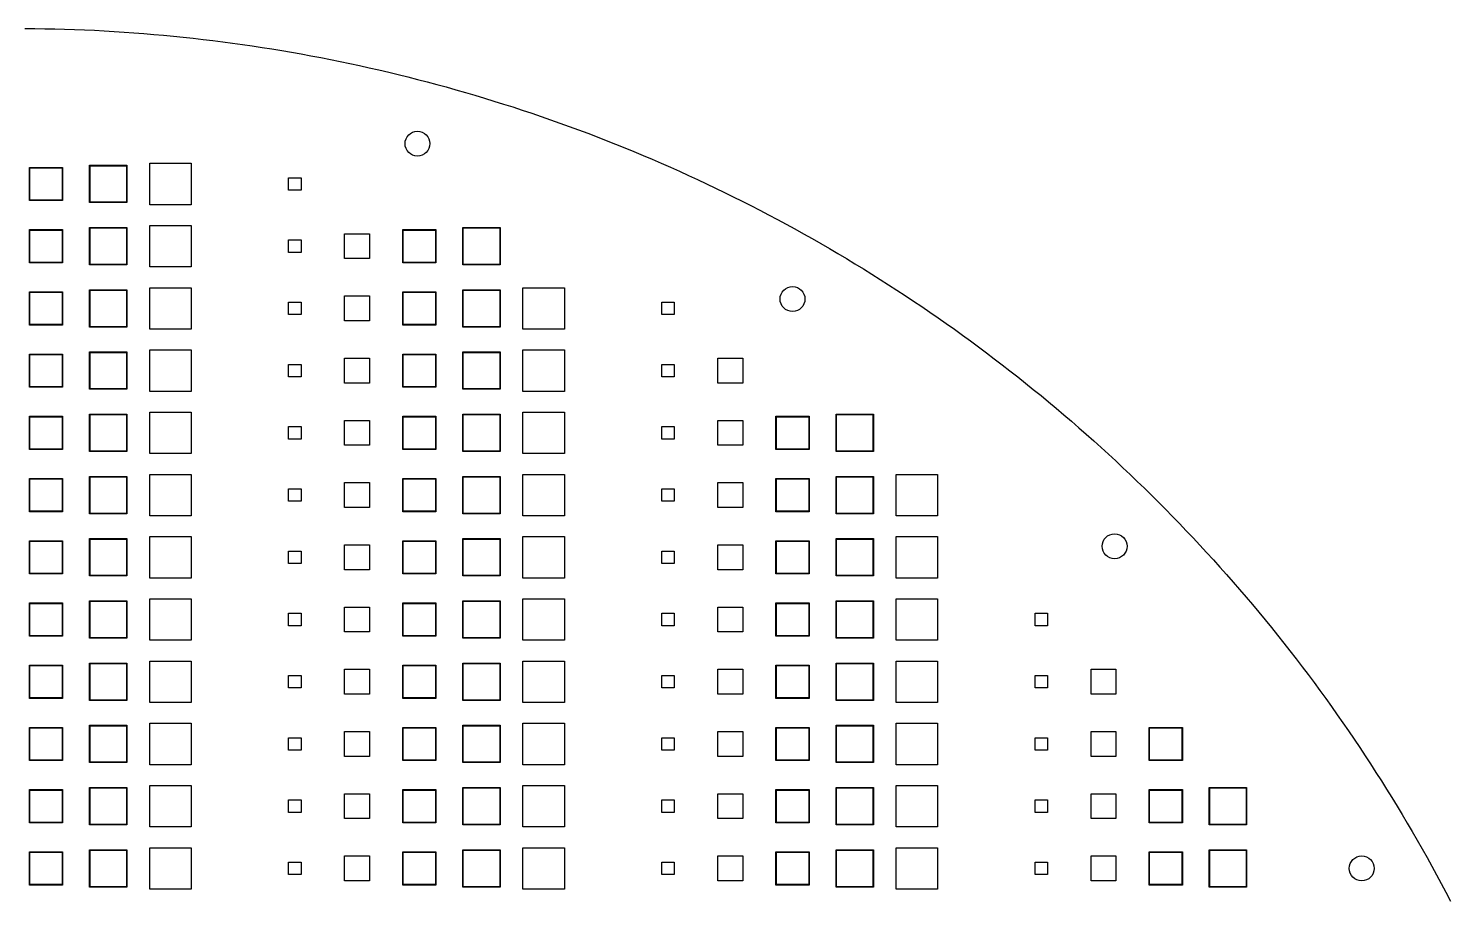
# Model space of a CAD drawing. Header units: millimetres. Extents: x -195 to 195, y -204 to 195.
# Drawn here: x 1.6 to 173.1, y 90 to 195 of the extents above; entities that cross this region are included whole.
import ezdxf

# ---------------------------------------------------------------- set-up
doc = ezdxf.new("R2010")
doc.units = ezdxf.units.MM
for name, color, linetype in [('M1', 1, 'Continuous'), ('M2', 30, 'Continuous'), ('NPTH', 9, 'Continuous'), ('OUTLINE', 7, 'Continuous')]:
    doc.layers.add(name, color=color, linetype=linetype)

msp = doc.modelspace()

# ---------------------------------------------------------------- linework, layer by layer
at = {"layer": 'M1'}
for points in [[(13.45, 178.45), (13.45, 174.05), (9.05, 174.05), (9.05, 178.45)], [(21.25, 178.75), (21.25, 173.75), (16.25, 173.75), (16.25, 178.75)], [(1.8, 178.2), (5.7, 178.2), (5.7, 174.3), (1.8, 174.3)], [(34.5, 177), (34.5, 175.5), (33, 175.5), (33, 177)], [(5.7, 170.7), (5.7, 166.8), (1.8, 166.8), (1.8, 170.7)], [(13.45, 170.95), (13.45, 166.55), (9.05, 166.55), (9.05, 170.95)], [(16.25, 171.25), (21.25, 171.25), (21.25, 166.25), (16.25, 166.25)], [(39.75, 170.25), (42.75, 170.25), (42.75, 167.25), (39.75, 167.25)], [(50.7, 170.7), (50.7, 166.8), (46.8, 166.8), (46.8, 170.7)], [(54.05, 170.95), (58.45, 170.95), (58.45, 166.55), (54.05, 166.55)], [(34.5, 169.5), (34.5, 168), (33, 168), (33, 169.5)], [(5.7, 163.2), (5.7, 159.3), (1.8, 159.3), (1.8, 163.2)], [(9.05, 163.45), (13.45, 163.45), (13.45, 159.05), (9.05, 159.05)], [(16.25, 163.75), (21.25, 163.75), (21.25, 158.75), (16.25, 158.75)], [(50.7, 163.2), (50.7, 159.3), (46.8, 159.3), (46.8, 163.2)], [(58.45, 163.45), (58.45, 159.05), (54.05, 159.05), (54.05, 163.45)], [(66.25, 163.75), (66.25, 158.75), (61.25, 158.75), (61.25, 163.75)], [(34.5, 162), (34.5, 160.5), (33, 160.5), (33, 162)], [(42.75, 162.75), (42.75, 159.75), (39.75, 159.75), (39.75, 162.75)], [(79.5, 162), (79.5, 160.5), (78, 160.5), (78, 162)], [(21.25, 156.25), (21.25, 151.25), (16.25, 151.25), (16.25, 156.25)], [(61.25, 156.25), (66.25, 156.25), (66.25, 151.25), (61.25, 151.25)], [(1.8, 155.7), (5.7, 155.7), (5.7, 151.8), (1.8, 151.8)], [(9.05, 155.95), (13.45, 155.95), (13.45, 151.55), (9.05, 151.55)], [(34.5, 154.5), (34.5, 153), (33, 153), (33, 154.5)], [(39.75, 155.25), (42.75, 155.25), (42.75, 152.25), (39.75, 152.25)], [(50.7, 155.7), (50.7, 151.8), (46.8, 151.8), (46.8, 155.7)], [(58.45, 155.95), (58.45, 151.55), (54.05, 151.55), (54.05, 155.95)], [(79.5, 154.5), (79.5, 153), (78, 153), (78, 154.5)], [(87.75, 155.25), (87.75, 152.25), (84.75, 152.25), (84.75, 155.25)], [(1.8, 148.2), (5.7, 148.2), (5.7, 144.3), (1.8, 144.3)], [(13.45, 148.45), (13.45, 144.05), (9.05, 144.05), (9.05, 148.45)], [(16.25, 148.75), (21.25, 148.75), (21.25, 143.75), (16.25, 143.75)], [(39.75, 147.75), (42.75, 147.75), (42.75, 144.75), (39.75, 144.75)], [(50.7, 148.2), (50.7, 144.3), (46.8, 144.3), (46.8, 148.2)], [(54.05, 148.45), (58.45, 148.45), (58.45, 144.05), (54.05, 144.05)], [(66.25, 148.75), (66.25, 143.75), (61.25, 143.75), (61.25, 148.75)], [(84.75, 147.75), (87.75, 147.75), (87.75, 144.75), (84.75, 144.75)], [(95.7, 148.2), (95.7, 144.3), (91.8, 144.3), (91.8, 148.2)], [(103.45, 148.45), (103.45, 144.05), (99.05, 144.05), (99.05, 148.45)], [(34.5, 147), (34.5, 145.5), (33, 145.5), (33, 147)], [(79.5, 147), (79.5, 145.5), (78, 145.5), (78, 147)], [(1.8, 140.7), (5.7, 140.7), (5.7, 136.8), (1.8, 136.8)], [(9.05, 140.95), (13.45, 140.95), (13.45, 136.55), (9.05, 136.55)], [(21.25, 141.25), (21.25, 136.25), (16.25, 136.25), (16.25, 141.25)], [(50.7, 140.7), (50.7, 136.8), (46.8, 136.8), (46.8, 140.7)], [(54.05, 140.95), (58.45, 140.95), (58.45, 136.55), (54.05, 136.55)], [(61.25, 141.25), (66.25, 141.25), (66.25, 136.25), (61.25, 136.25)], [(91.8, 140.7), (95.7, 140.7), (95.7, 136.8), (91.8, 136.8)], [(103.45, 140.95), (103.45, 136.55), (99.05, 136.55), (99.05, 140.95)], [(106.25, 141.25), (111.25, 141.25), (111.25, 136.25), (106.25, 136.25)], [(34.5, 139.5), (34.5, 138), (33, 138), (33, 139.5)], [(42.75, 140.25), (42.75, 137.25), (39.75, 137.25), (39.75, 140.25)], [(78, 139.5), (79.5, 139.5), (79.5, 138), (78, 138)], [(87.75, 140.25), (87.75, 137.25), (84.75, 137.25), (84.75, 140.25)], [(21.25, 133.75), (21.25, 128.75), (16.25, 128.75), (16.25, 133.75)], [(66.25, 133.75), (66.25, 128.75), (61.25, 128.75), (61.25, 133.75)], [(111.25, 133.75), (111.25, 128.75), (106.25, 128.75), (106.25, 133.75)], [(5.7, 133.2), (5.7, 129.3), (1.8, 129.3), (1.8, 133.2)], [(9.05, 133.45), (13.45, 133.45), (13.45, 129.05), (9.05, 129.05)], [(39.75, 132.75), (42.75, 132.75), (42.75, 129.75), (39.75, 129.75)], [(46.8, 133.2), (50.7, 133.2), (50.7, 129.3), (46.8, 129.3)], [(54.05, 133.45), (58.45, 133.45), (58.45, 129.05), (54.05, 129.05)], [(84.75, 132.75), (87.75, 132.75), (87.75, 129.75), (84.75, 129.75)], [(91.8, 133.2), (95.7, 133.2), (95.7, 129.3), (91.8, 129.3)], [(99.05, 133.45), (103.45, 133.45), (103.45, 129.05), (99.05, 129.05)], [(34.5, 132), (34.5, 130.5), (33, 130.5), (33, 132)], [(79.5, 132), (79.5, 130.5), (78, 130.5), (78, 132)], [(1.8, 125.7), (5.7, 125.7), (5.7, 121.8), (1.8, 121.8)], [(9.05, 125.95), (13.45, 125.95), (13.45, 121.55), (9.05, 121.55)], [(21.25, 126.25), (21.25, 121.25), (16.25, 121.25), (16.25, 126.25)], [(42.75, 125.25), (42.75, 122.25), (39.75, 122.25), (39.75, 125.25)], [(50.7, 125.7), (50.7, 121.8), (46.8, 121.8), (46.8, 125.7)], [(54.05, 125.95), (58.45, 125.95), (58.45, 121.55), (54.05, 121.55)], [(66.25, 126.25), (66.25, 121.25), (61.25, 121.25), (61.25, 126.25)], [(87.75, 125.25), (87.75, 122.25), (84.75, 122.25), (84.75, 125.25)], [(95.7, 125.7), (95.7, 121.8), (91.8, 121.8), (91.8, 125.7)], [(99.05, 125.95), (103.45, 125.95), (103.45, 121.55), (99.05, 121.55)], [(111.25, 126.25), (111.25, 121.25), (106.25, 121.25), (106.25, 126.25)], [(34.5, 124.5), (34.5, 123), (33, 123), (33, 124.5)], [(79.5, 124.5), (79.5, 123), (78, 123), (78, 124.5)], [(124.5, 124.5), (124.5, 123), (123, 123), (123, 124.5)], [(9.05, 118.45), (13.45, 118.45), (13.45, 114.05), (9.05, 114.05)], [(21.25, 118.75), (21.25, 113.75), (16.25, 113.75), (16.25, 118.75)], [(54.05, 118.45), (58.45, 118.45), (58.45, 114.05), (54.05, 114.05)], [(66.25, 118.75), (66.25, 113.75), (61.25, 113.75), (61.25, 118.75)], [(103.45, 118.45), (103.45, 114.05), (99.05, 114.05), (99.05, 118.45)], [(106.25, 118.75), (111.25, 118.75), (111.25, 113.75), (106.25, 113.75)], [(5.7, 118.2), (5.7, 114.3), (1.8, 114.3), (1.8, 118.2)], [(34.5, 117), (34.5, 115.5), (33, 115.5), (33, 117)], [(42.75, 117.75), (42.75, 114.75), (39.75, 114.75), (39.75, 117.75)], [(46.8, 118.2), (50.7, 118.2), (50.7, 114.3), (46.8, 114.3)], [(78, 117), (79.5, 117), (79.5, 115.5), (78, 115.5)], [(87.75, 117.75), (87.75, 114.75), (84.75, 114.75), (84.75, 117.75)], [(95.7, 118.2), (95.7, 114.3), (91.8, 114.3), (91.8, 118.2)], [(124.5, 117), (124.5, 115.5), (123, 115.5), (123, 117)], [(132.75, 117.75), (132.75, 114.75), (129.75, 114.75), (129.75, 117.75)], [(5.7, 110.7), (5.7, 106.8), (1.8, 106.8), (1.8, 110.7)], [(13.45, 110.95), (13.45, 106.55), (9.05, 106.55), (9.05, 110.95)], [(21.25, 111.25), (21.25, 106.25), (16.25, 106.25), (16.25, 111.25)], [(39.75, 110.25), (42.75, 110.25), (42.75, 107.25), (39.75, 107.25)], [(50.7, 110.7), (50.7, 106.8), (46.8, 106.8), (46.8, 110.7)], [(58.45, 110.95), (58.45, 106.55), (54.05, 106.55), (54.05, 110.95)], [(61.25, 111.25), (66.25, 111.25), (66.25, 106.25), (61.25, 106.25)], [(84.75, 110.25), (87.75, 110.25), (87.75, 107.25), (84.75, 107.25)], [(95.7, 110.7), (95.7, 106.8), (91.8, 106.8), (91.8, 110.7)], [(103.45, 110.95), (103.45, 106.55), (99.05, 106.55), (99.05, 110.95)], [(111.25, 111.25), (111.25, 106.25), (106.25, 106.25), (106.25, 111.25)], [(129.75, 110.25), (132.75, 110.25), (132.75, 107.25), (129.75, 107.25)], [(140.7, 110.7), (140.7, 106.8), (136.8, 106.8), (136.8, 110.7)], [(33, 109.5), (34.5, 109.5), (34.5, 108), (33, 108)], [(79.5, 109.5), (79.5, 108), (78, 108), (78, 109.5)], [(124.5, 109.5), (124.5, 108), (123, 108), (123, 109.5)], [(1.8, 103.2), (5.7, 103.2), (5.7, 99.3), (1.8, 99.3)], [(9.05, 103.45), (13.45, 103.45), (13.45, 99.05), (9.05, 99.05)], [(21.25, 103.75), (21.25, 98.75), (16.25, 98.75), (16.25, 103.75)], [(50.7, 103.2), (50.7, 99.3), (46.8, 99.3), (46.8, 103.2)], [(54.05, 103.45), (58.45, 103.45), (58.45, 99.05), (54.05, 99.05)], [(66.25, 103.75), (66.25, 98.75), (61.25, 98.75), (61.25, 103.75)], [(95.7, 103.2), (95.7, 99.3), (91.8, 99.3), (91.8, 103.2)], [(99.05, 103.45), (103.45, 103.45), (103.45, 99.05), (99.05, 99.05)], [(111.25, 103.75), (111.25, 98.75), (106.25, 98.75), (106.25, 103.75)], [(136.8, 103.2), (140.7, 103.2), (140.7, 99.3), (136.8, 99.3)], [(148.45, 103.45), (148.45, 99.05), (144.05, 99.05), (144.05, 103.45)], [(34.5, 102), (34.5, 100.5), (33, 100.5), (33, 102)], [(42.75, 102.75), (42.75, 99.75), (39.75, 99.75), (39.75, 102.75)], [(78, 102), (79.5, 102), (79.5, 100.5), (78, 100.5)], [(87.75, 102.75), (87.75, 99.75), (84.75, 99.75), (84.75, 102.75)], [(124.5, 102), (124.5, 100.5), (123, 100.5), (123, 102)], [(129.75, 102.75), (132.75, 102.75), (132.75, 99.75), (129.75, 99.75)], [(21.25, 96.25), (21.25, 91.25), (16.25, 91.25), (16.25, 96.25)], [(66.25, 96.25), (66.25, 91.25), (61.25, 91.25), (61.25, 96.25)], [(111.25, 96.25), (111.25, 91.25), (106.25, 91.25), (106.25, 96.25)], [(5.7, 95.7), (5.7, 91.8), (1.8, 91.8), (1.8, 95.7)], [(9.05, 95.95), (13.45, 95.95), (13.45, 91.55), (9.05, 91.55)], [(34.5, 94.5), (34.5, 93), (33, 93), (33, 94.5)], [(42.75, 95.25), (42.75, 92.25), (39.75, 92.25), (39.75, 95.25)], [(46.8, 95.7), (50.7, 95.7), (50.7, 91.8), (46.8, 91.8)], [(58.45, 95.95), (58.45, 91.55), (54.05, 91.55), (54.05, 95.95)], [(79.5, 94.5), (79.5, 93), (78, 93), (78, 94.5)], [(87.75, 95.25), (87.75, 92.25), (84.75, 92.25), (84.75, 95.25)], [(91.8, 95.7), (95.7, 95.7), (95.7, 91.8), (91.8, 91.8)], [(99.05, 95.95), (103.45, 95.95), (103.45, 91.55), (99.05, 91.55)], [(123, 94.5), (124.5, 94.5), (124.5, 93), (123, 93)], [(132.75, 95.25), (132.75, 92.25), (129.75, 92.25), (129.75, 95.25)], [(140.7, 95.7), (140.7, 91.8), (136.8, 91.8), (136.8, 95.7)], [(148.45, 95.95), (148.45, 91.55), (144.05, 91.55), (144.05, 95.95)]]:
    msp.add_lwpolyline(points, close=True, dxfattribs=at)
at = {"layer": 'M2'}
for points in [[(13.5, 178.5), (13.5, 174), (9, 174), (9, 178.5)], [(21.25, 178.75), (21.25, 173.75), (16.25, 173.75), (16.25, 178.75)], [(1.75, 178.25), (5.75, 178.25), (5.75, 174.25), (1.75, 174.25)], [(34.5, 177), (34.5, 175.5), (33, 175.5), (33, 177)], [(5.75, 170.75), (5.75, 166.75), (1.75, 166.75), (1.75, 170.75)], [(13.5, 171), (13.5, 166.5), (9, 166.5), (9, 171)], [(16.25, 171.25), (21.25, 171.25), (21.25, 166.25), (16.25, 166.25)], [(39.75, 170.25), (42.75, 170.25), (42.75, 167.25), (39.75, 167.25)], [(50.75, 170.75), (50.75, 166.75), (46.75, 166.75), (46.75, 170.75)], [(54, 171), (58.5, 171), (58.5, 166.5), (54, 166.5)], [(34.5, 169.5), (34.5, 168), (33, 168), (33, 169.5)], [(5.75, 163.25), (5.75, 159.25), (1.75, 159.25), (1.75, 163.25)], [(9, 163.5), (13.5, 163.5), (13.5, 159), (9, 159)], [(16.25, 163.75), (21.25, 163.75), (21.25, 158.75), (16.25, 158.75)], [(50.75, 163.25), (50.75, 159.25), (46.75, 159.25), (46.75, 163.25)], [(58.5, 163.5), (58.5, 159), (54, 159), (54, 163.5)], [(66.25, 163.75), (66.25, 158.75), (61.25, 158.75), (61.25, 163.75)], [(34.5, 162), (34.5, 160.5), (33, 160.5), (33, 162)], [(42.75, 162.75), (42.75, 159.75), (39.75, 159.75), (39.75, 162.75)], [(79.5, 162), (79.5, 160.5), (78, 160.5), (78, 162)], [(21.25, 156.25), (21.25, 151.25), (16.25, 151.25), (16.25, 156.25)], [(61.25, 156.25), (66.25, 156.25), (66.25, 151.25), (61.25, 151.25)], [(1.75, 155.75), (5.75, 155.75), (5.75, 151.75), (1.75, 151.75)], [(9, 156), (13.5, 156), (13.5, 151.5), (9, 151.5)], [(34.5, 154.5), (34.5, 153), (33, 153), (33, 154.5)], [(39.75, 155.25), (42.75, 155.25), (42.75, 152.25), (39.75, 152.25)], [(50.75, 155.75), (50.75, 151.75), (46.75, 151.75), (46.75, 155.75)], [(58.5, 156), (58.5, 151.5), (54, 151.5), (54, 156)], [(79.5, 154.5), (79.5, 153), (78, 153), (78, 154.5)], [(87.75, 155.25), (87.75, 152.25), (84.75, 152.25), (84.75, 155.25)], [(1.75, 148.25), (5.75, 148.25), (5.75, 144.25), (1.75, 144.25)], [(13.5, 148.5), (13.5, 144), (9, 144), (9, 148.5)], [(16.25, 148.75), (21.25, 148.75), (21.25, 143.75), (16.25, 143.75)], [(39.75, 147.75), (42.75, 147.75), (42.75, 144.75), (39.75, 144.75)], [(50.75, 148.25), (50.75, 144.25), (46.75, 144.25), (46.75, 148.25)], [(54, 148.5), (58.5, 148.5), (58.5, 144), (54, 144)], [(66.25, 148.75), (66.25, 143.75), (61.25, 143.75), (61.25, 148.75)], [(84.75, 147.75), (87.75, 147.75), (87.75, 144.75), (84.75, 144.75)], [(95.75, 148.25), (95.75, 144.25), (91.75, 144.25), (91.75, 148.25)], [(103.5, 148.5), (103.5, 144), (99, 144), (99, 148.5)], [(34.5, 147), (34.5, 145.5), (33, 145.5), (33, 147)], [(79.5, 147), (79.5, 145.5), (78, 145.5), (78, 147)], [(1.75, 140.75), (5.75, 140.75), (5.75, 136.75), (1.75, 136.75)], [(9, 141), (13.5, 141), (13.5, 136.5), (9, 136.5)], [(21.25, 141.25), (21.25, 136.25), (16.25, 136.25), (16.25, 141.25)], [(50.75, 140.75), (50.75, 136.75), (46.75, 136.75), (46.75, 140.75)], [(54, 141), (58.5, 141), (58.5, 136.5), (54, 136.5)], [(61.25, 141.25), (66.25, 141.25), (66.25, 136.25), (61.25, 136.25)], [(91.75, 140.75), (95.75, 140.75), (95.75, 136.75), (91.75, 136.75)], [(103.5, 141), (103.5, 136.5), (99, 136.5), (99, 141)], [(106.25, 141.25), (111.25, 141.25), (111.25, 136.25), (106.25, 136.25)], [(34.5, 139.5), (34.5, 138), (33, 138), (33, 139.5)], [(42.75, 140.25), (42.75, 137.25), (39.75, 137.25), (39.75, 140.25)], [(78, 139.5), (79.5, 139.5), (79.5, 138), (78, 138)], [(87.75, 140.25), (87.75, 137.25), (84.75, 137.25), (84.75, 140.25)], [(21.25, 133.75), (21.25, 128.75), (16.25, 128.75), (16.25, 133.75)], [(66.25, 133.75), (66.25, 128.75), (61.25, 128.75), (61.25, 133.75)], [(111.25, 133.75), (111.25, 128.75), (106.25, 128.75), (106.25, 133.75)], [(5.75, 133.25), (5.75, 129.25), (1.75, 129.25), (1.75, 133.25)], [(9, 133.5), (13.5, 133.5), (13.5, 129), (9, 129)], [(39.75, 132.75), (42.75, 132.75), (42.75, 129.75), (39.75, 129.75)], [(46.75, 133.25), (50.75, 133.25), (50.75, 129.25), (46.75, 129.25)], [(54, 133.5), (58.5, 133.5), (58.5, 129), (54, 129)], [(84.75, 132.75), (87.75, 132.75), (87.75, 129.75), (84.75, 129.75)], [(91.75, 133.25), (95.75, 133.25), (95.75, 129.25), (91.75, 129.25)], [(99, 133.5), (103.5, 133.5), (103.5, 129), (99, 129)], [(34.5, 132), (34.5, 130.5), (33, 130.5), (33, 132)], [(79.5, 132), (79.5, 130.5), (78, 130.5), (78, 132)], [(1.75, 125.75), (5.75, 125.75), (5.75, 121.75), (1.75, 121.75)], [(9, 126), (13.5, 126), (13.5, 121.5), (9, 121.5)], [(21.25, 126.25), (21.25, 121.25), (16.25, 121.25), (16.25, 126.25)], [(42.75, 125.25), (42.75, 122.25), (39.75, 122.25), (39.75, 125.25)], [(50.75, 125.75), (50.75, 121.75), (46.75, 121.75), (46.75, 125.75)], [(54, 126), (58.5, 126), (58.5, 121.5), (54, 121.5)], [(66.25, 126.25), (66.25, 121.25), (61.25, 121.25), (61.25, 126.25)], [(87.75, 125.25), (87.75, 122.25), (84.75, 122.25), (84.75, 125.25)], [(95.75, 125.75), (95.75, 121.75), (91.75, 121.75), (91.75, 125.75)], [(99, 126), (103.5, 126), (103.5, 121.5), (99, 121.5)], [(111.25, 126.25), (111.25, 121.25), (106.25, 121.25), (106.25, 126.25)], [(34.5, 124.5), (34.5, 123), (33, 123), (33, 124.5)], [(79.5, 124.5), (79.5, 123), (78, 123), (78, 124.5)], [(124.5, 124.5), (124.5, 123), (123, 123), (123, 124.5)], [(9, 118.5), (13.5, 118.5), (13.5, 114), (9, 114)], [(21.25, 118.75), (21.25, 113.75), (16.25, 113.75), (16.25, 118.75)], [(54, 118.5), (58.5, 118.5), (58.5, 114), (54, 114)], [(66.25, 118.75), (66.25, 113.75), (61.25, 113.75), (61.25, 118.75)], [(103.5, 118.5), (103.5, 114), (99, 114), (99, 118.5)], [(106.25, 118.75), (111.25, 118.75), (111.25, 113.75), (106.25, 113.75)], [(5.75, 118.25), (5.75, 114.25), (1.75, 114.25), (1.75, 118.25)], [(34.5, 117), (34.5, 115.5), (33, 115.5), (33, 117)], [(42.75, 117.75), (42.75, 114.75), (39.75, 114.75), (39.75, 117.75)], [(46.75, 118.25), (50.75, 118.25), (50.75, 114.25), (46.75, 114.25)], [(78, 117), (79.5, 117), (79.5, 115.5), (78, 115.5)], [(87.75, 117.75), (87.75, 114.75), (84.75, 114.75), (84.75, 117.75)], [(95.75, 118.25), (95.75, 114.25), (91.75, 114.25), (91.75, 118.25)], [(124.5, 117), (124.5, 115.5), (123, 115.5), (123, 117)], [(132.75, 117.75), (132.75, 114.75), (129.75, 114.75), (129.75, 117.75)], [(5.75, 110.75), (5.75, 106.75), (1.75, 106.75), (1.75, 110.75)], [(13.5, 111), (13.5, 106.5), (9, 106.5), (9, 111)], [(21.25, 111.25), (21.25, 106.25), (16.25, 106.25), (16.25, 111.25)], [(39.75, 110.25), (42.75, 110.25), (42.75, 107.25), (39.75, 107.25)], [(50.75, 110.75), (50.75, 106.75), (46.75, 106.75), (46.75, 110.75)], [(58.5, 111), (58.5, 106.5), (54, 106.5), (54, 111)], [(61.25, 111.25), (66.25, 111.25), (66.25, 106.25), (61.25, 106.25)], [(84.75, 110.25), (87.75, 110.25), (87.75, 107.25), (84.75, 107.25)], [(95.75, 110.75), (95.75, 106.75), (91.75, 106.75), (91.75, 110.75)], [(103.5, 111), (103.5, 106.5), (99, 106.5), (99, 111)], [(111.25, 111.25), (111.25, 106.25), (106.25, 106.25), (106.25, 111.25)], [(129.75, 110.25), (132.75, 110.25), (132.75, 107.25), (129.75, 107.25)], [(140.75, 110.75), (140.75, 106.75), (136.75, 106.75), (136.75, 110.75)], [(33, 109.5), (34.5, 109.5), (34.5, 108), (33, 108)], [(79.5, 109.5), (79.5, 108), (78, 108), (78, 109.5)], [(124.5, 109.5), (124.5, 108), (123, 108), (123, 109.5)], [(1.75, 103.25), (5.75, 103.25), (5.75, 99.25), (1.75, 99.25)], [(9, 103.5), (13.5, 103.5), (13.5, 99), (9, 99)], [(21.25, 103.75), (21.25, 98.75), (16.25, 98.75), (16.25, 103.75)], [(50.75, 103.25), (50.75, 99.25), (46.75, 99.25), (46.75, 103.25)], [(54, 103.5), (58.5, 103.5), (58.5, 99), (54, 99)], [(66.25, 103.75), (66.25, 98.75), (61.25, 98.75), (61.25, 103.75)], [(95.75, 103.25), (95.75, 99.25), (91.75, 99.25), (91.75, 103.25)], [(99, 103.5), (103.5, 103.5), (103.5, 99), (99, 99)], [(111.25, 103.75), (111.25, 98.75), (106.25, 98.75), (106.25, 103.75)], [(136.75, 103.25), (140.75, 103.25), (140.75, 99.25), (136.75, 99.25)], [(148.5, 103.5), (148.5, 99), (144, 99), (144, 103.5)], [(34.5, 102), (34.5, 100.5), (33, 100.5), (33, 102)], [(42.75, 102.75), (42.75, 99.75), (39.75, 99.75), (39.75, 102.75)], [(78, 102), (79.5, 102), (79.5, 100.5), (78, 100.5)], [(87.75, 102.75), (87.75, 99.75), (84.75, 99.75), (84.75, 102.75)], [(124.5, 102), (124.5, 100.5), (123, 100.5), (123, 102)], [(129.75, 102.75), (132.75, 102.75), (132.75, 99.75), (129.75, 99.75)], [(21.25, 96.25), (21.25, 91.25), (16.25, 91.25), (16.25, 96.25)], [(66.25, 96.25), (66.25, 91.25), (61.25, 91.25), (61.25, 96.25)], [(111.25, 96.25), (111.25, 91.25), (106.25, 91.25), (106.25, 96.25)], [(5.75, 95.75), (5.75, 91.75), (1.75, 91.75), (1.75, 95.75)], [(9, 96), (13.5, 96), (13.5, 91.5), (9, 91.5)], [(34.5, 94.5), (34.5, 93), (33, 93), (33, 94.5)], [(42.75, 95.25), (42.75, 92.25), (39.75, 92.25), (39.75, 95.25)], [(46.75, 95.75), (50.75, 95.75), (50.75, 91.75), (46.75, 91.75)], [(58.5, 96), (58.5, 91.5), (54, 91.5), (54, 96)], [(79.5, 94.5), (79.5, 93), (78, 93), (78, 94.5)], [(87.75, 95.25), (87.75, 92.25), (84.75, 92.25), (84.75, 95.25)], [(91.75, 95.75), (95.75, 95.75), (95.75, 91.75), (91.75, 91.75)], [(99, 96), (103.5, 96), (103.5, 91.5), (99, 91.5)], [(123, 94.5), (124.5, 94.5), (124.5, 93), (123, 93)], [(132.75, 95.25), (132.75, 92.25), (129.75, 92.25), (129.75, 95.25)], [(140.75, 95.75), (140.75, 91.75), (136.75, 91.75), (136.75, 95.75)], [(148.5, 96), (148.5, 91.5), (144, 91.5), (144, 96)]]:
    msp.add_lwpolyline(points, close=True, dxfattribs=at)
at = {"layer": 'NPTH'}
for centre in [(48.53, 181.11), (93.75, 162.38), (132.58, 132.58), (162.38, 93.75)]:
    msp.add_circle(centre, 1.5, dxfattribs=at)
at = {"layer": 'OUTLINE'}
msp.add_lwpolyline([(1.2, 195), (2.39, 194.99), (3.59, 194.97), (4.79, 194.94), (5.98, 194.91), (7.18, 194.87), (8.37, 194.82), (9.57, 194.77), (10.76, 194.7), (11.96, 194.63), (13.15, 194.56), (14.35, 194.47), (15.54, 194.38), (16.73, 194.28), (17.92, 194.17), (19.11, 194.06), (20.3, 193.94), (21.49, 193.81), (22.68, 193.68), (23.87, 193.53), (25.06, 193.38), (26.24, 193.23), (27.43, 193.06), (28.61, 192.89), (29.8, 192.71), (30.98, 192.52), (32.16, 192.33), (33.34, 192.13), (34.52, 191.92), (35.69, 191.71), (36.87, 191.48), (38.04, 191.25), (39.22, 191.02), (40.39, 190.77), (41.56, 190.52), (42.72, 190.26), (43.89, 190), (45.06, 189.72), (46.22, 189.44), (47.38, 189.16), (48.54, 188.86), (49.7, 188.56), (50.85, 188.25), (52.01, 187.94), (53.16, 187.61), (54.31, 187.28), (55.46, 186.95), (56.61, 186.6), (57.75, 186.25), (58.89, 185.89), (60.03, 185.53), (61.17, 185.16), (62.3, 184.78), (63.44, 184.39), (64.57, 184), (65.69, 183.6), (66.82, 183.19), (67.94, 182.78), (69.06, 182.36), (70.18, 181.93), (71.29, 181.5), (72.41, 181.06), (73.52, 180.61), (74.62, 180.16), (75.73, 179.7), (76.83, 179.23), (77.93, 178.75), (79.02, 178.27), (80.11, 177.78), (81.2, 177.29), (82.29, 176.79), (83.37, 176.28), (84.45, 175.76), (85.53, 175.24), (86.6, 174.71), (87.67, 174.18), (88.74, 173.64), (89.81, 173.09), (90.87, 172.54), (91.92, 171.97), (92.98, 171.41), (94.03, 170.83), (95.07, 170.25), (96.12, 169.67), (97.15, 169.07), (98.19, 168.47), (99.22, 167.87), (100.25, 167.26), (101.27, 166.64), (102.29, 166.01), (103.31, 165.38), (104.32, 164.75), (105.33, 164.1), (106.34, 163.45), (107.34, 162.8), (108.34, 162.14), (109.33, 161.47), (110.32, 160.79), (111.3, 160.11), (112.28, 159.43), (113.26, 158.74), (114.23, 158.04), (115.2, 157.34), (116.16, 156.63), (117.12, 155.91), (118.07, 155.19), (119.02, 154.46), (119.97, 153.73), (120.91, 152.99), (121.85, 152.24), (122.78, 151.49), (123.71, 150.74), (124.63, 149.98), (125.55, 149.21), (126.46, 148.43), (127.37, 147.66), (128.27, 146.87), (129.17, 146.08), (130.06, 145.29), (130.95, 144.49), (131.84, 143.68), (132.72, 142.87), (133.59, 142.05), (134.46, 141.23), (135.32, 140.4), (136.18, 139.57), (137.04, 138.73), (137.89, 137.89), (138.73, 137.04), (139.57, 136.18), (140.4, 135.32), (141.23, 134.46), (142.05, 133.59), (142.87, 132.72), (143.68, 131.84), (144.49, 130.95), (145.29, 130.06), (146.08, 129.17), (146.87, 128.27), (147.66, 127.37), (148.43, 126.46), (149.21, 125.55), (149.98, 124.63), (150.74, 123.71), (151.49, 122.78), (152.24, 121.85), (152.99, 120.91), (153.73, 119.97), (154.46, 119.02), (155.19, 118.07), (155.91, 117.12), (156.63, 116.16), (157.34, 115.2), (158.04, 114.23), (158.74, 113.26), (159.43, 112.28), (160.11, 111.3), (160.79, 110.32), (161.47, 109.33), (162.14, 108.34), (162.8, 107.34), (163.45, 106.34), (164.1, 105.33), (164.75, 104.32), (165.38, 103.31), (166.01, 102.29), (166.64, 101.27), (167.26, 100.25), (167.87, 99.22), (168.47, 98.19), (169.07, 97.15), (169.67, 96.12), (170.25, 95.07), (170.83, 94.03), (171.41, 92.98), (171.97, 91.92), (172.54, 90.87), (173.09, 89.81)], dxfattribs=at)

doc.saveas('drawing.dxf')
